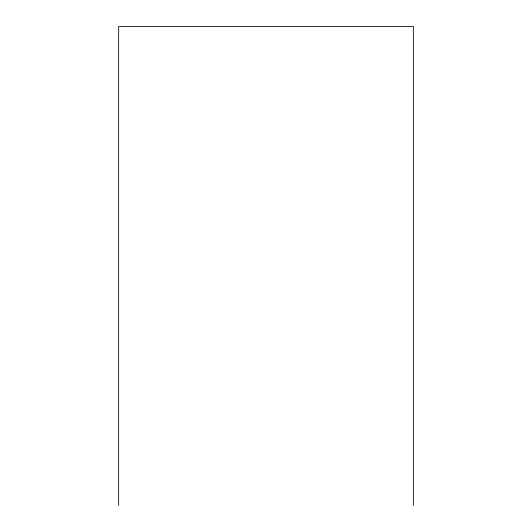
<?xml version="1.0" encoding="UTF-8"?>
<svg xmlns="http://www.w3.org/2000/svg" width="532" height="532" viewBox="0 0 532 532"><rect width="100%" height="100%" fill="white"/><g stroke="black" fill="none" stroke-linecap="round" stroke-linejoin="round"><path stroke-width="0.8" d="M413.351 505.4L413.351 26.6L118.649 26.6L118.649 505.4"/></g></svg>
